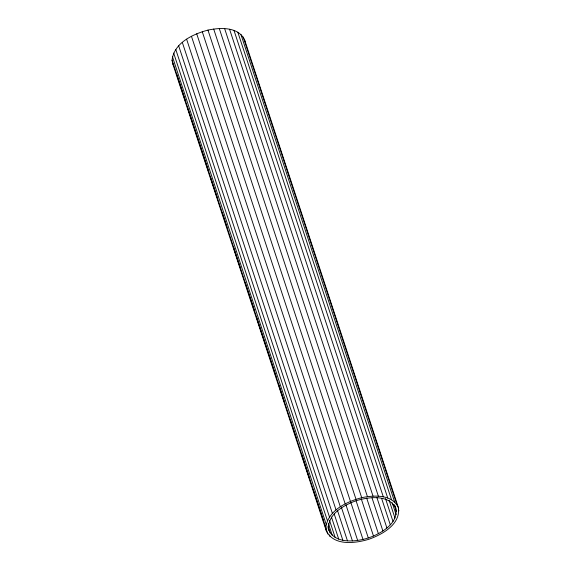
<?xml version="1.0" encoding="UTF-8"?>
<svg xmlns="http://www.w3.org/2000/svg" width="571" height="571" viewBox="0 0 571 571"><rect width="100%" height="100%" fill="white"/><g stroke="black" fill="none" stroke-linecap="round" stroke-linejoin="round"><path stroke-width="0.86" d="M172.078 60.148C174.012 42.818 192.998 34.074 207.972 30.099C220.213 27.529 238.421 26.559 244.631 39.984L398.365 507.576C400.928 524.356 382.156 534.577 368.738 539.309C355.198 543.371 333.971 546.169 326.369 531.016L172.635 63.424L172.078 60.148L325.82 527.74L326.369 531.016M325.82 527.74C327.747 510.41 346.733 501.666 361.707 497.691C373.948 495.114 392.163 494.151 398.365 507.576M327.982 527.675C332.886 544.334 355.248 542.143 368.309 537.953C381.357 533.614 400.806 522.237 395.082 505.827M395.924 508.368C388.837 494.25 369.052 496.849 356.425 500.639C343.92 505.05 326.426 514.571 328.817 530.216M172.635 63.424L173.356 64.916M243.189 37.001L396.924 504.586M398.365 509.154L398.922 510.852M240.898 34.374L394.632 501.966M394.211 504.65L396.438 511.423M237.814 32.176L391.549 499.768M392.213 502.815L396.117 514.671M389.115 500.246L394.961 518.033M234.01 30.456L387.745 498.048M385.482 498.554L393.005 521.423M229.578 29.264L383.319 496.856M381.656 498.504L390.293 524.763M224.639 28.621L378.373 496.213M376.867 497.469L386.895 527.968M219.3 28.55L373.034 496.142M372.028 497.926L382.891 530.959M213.697 29.05L367.431 496.634M366.689 498.083L378.387 533.664M207.972 30.099L361.707 497.691M361.229 498.74L373.484 536.012M202.262 31.691L355.997 499.282M356.054 500.681L368.309 537.953M196.71 33.768L350.444 501.359M350.73 502.159L362.985 539.431M345.947 504.835L357.646 540.416M191.449 36.287L345.184 503.879M341.287 506.991L352.428 540.88M186.61 39.192L340.345 506.784M337.425 510.317L347.454 540.808M182.32 42.404L336.055 509.989M334.206 513.95L342.843 540.209M178.673 45.837L332.408 513.429M331.473 517.076L338.717 539.095M175.761 49.42L329.503 517.012M329.595 520.559L335.17 537.497M173.663 53.06L327.404 520.652M328.396 523.593L332.293 535.448M327.932 526.226L330.159 533M172.428 56.665L326.162 524.257M329.546 534.934L330.102 536.626M176.582 74.037L185.775 101.988M188.002 108.768L208.608 171.45M210.835 178.223L217.244 197.709M222.255 212.954L226.994 227.358M233.675 247.686L240.641 268.862M245.095 282.417L254.288 310.374M256.515 317.148L276.007 376.446M278.791 384.918L284.644 402.705M290.211 419.642L296.064 437.436M301.631 454.373L309.71 478.941M313.051 489.104L323.357 520.445M324.471 523.835L327.811 533.999M244.631 39.984L244.909 41.626"/></g></svg>
